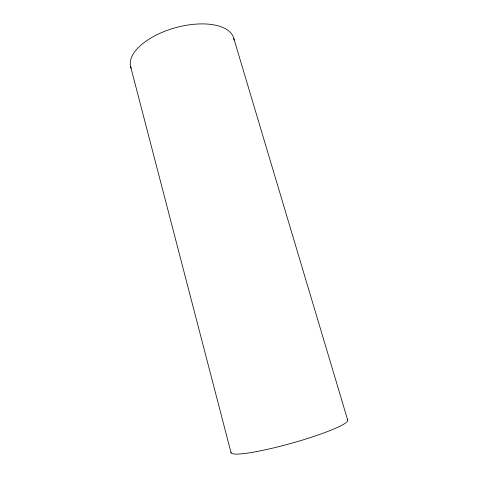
<?xml version="1.0" encoding="UTF-8"?>
<svg xmlns="http://www.w3.org/2000/svg" width="478" height="478" viewBox="0 0 478 478"><rect width="100%" height="100%" fill="white"/><g stroke="black" fill="none" stroke-linecap="round" stroke-linejoin="round"><path stroke-width="0.72" d="M233.808 38.521L347.655 419.965M130.643 66.687L231.053 452.696M131.145 68.211A53.47 25.722 -15.6 0 1 175.904 27.593A53.47 25.722 -15.6 0 1 234.089 40.104M347.333 419.594A60.563 7.152 -15.6 0 1 292.004 443.118A60.563 7.152 -15.6 0 1 231.053 452.236"/></g></svg>
